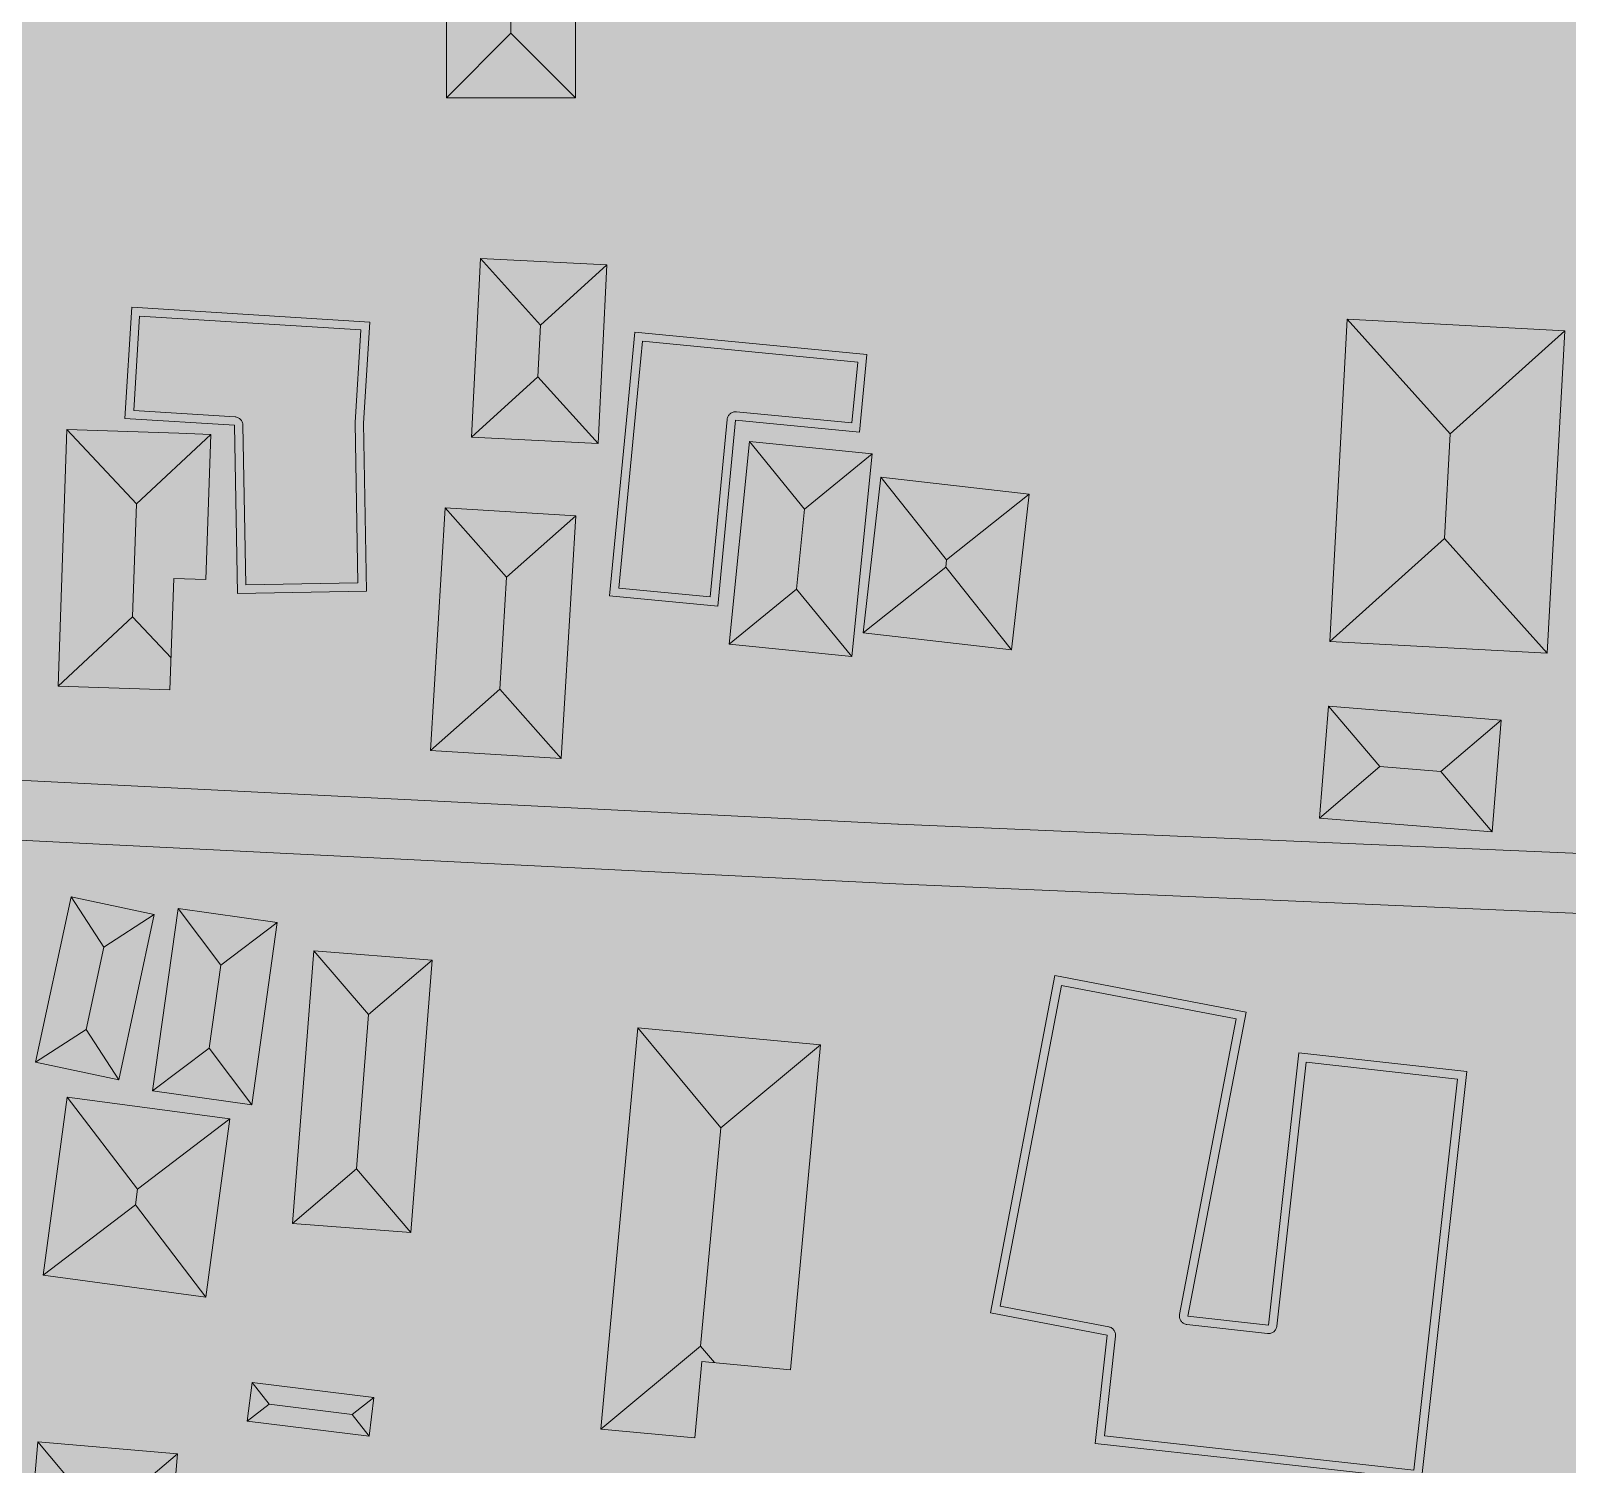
# Model space of a CAD drawing. Header units: metres. Extents: x 305909 to 307171, y 9156037 to 9156671.
# Drawn here: x 306233.4 to 306315.3, y 9156325.4 to 9156401.9 of the extents above; entities that cross this region are included whole.
import ezdxf

# ---------------------------------------------------------------- set-up
doc = ezdxf.new("R2010")
doc.units = ezdxf.units.M
for name, color, linetype, lineweight, true_color in [('B-BANGUNAN_PERMUKIMAN', 7, 'Continuous', 13, 0xf0cd8c), ('B-BAYANGAN', 7, 'Continuous', 0, 0x76786c), ('J-PERKERASAN_JALAN', 7, 'Continuous', 9, 0x989896), ('Z-R', 7, 'Continuous', 0, 0xfaf4e6)]:
    doc.layers.add(name, color=color, linetype=linetype, lineweight=lineweight, true_color=true_color)

msp = doc.modelspace()

# ---------------------------------------------------------------- hatches: boundary and pattern name
at = {"layer": 'B-BANGUNAN_PERMUKIMAN', "true_color": 0xeb9266}
h = msp.add_hatch(color=33, dxfattribs=at)
h.dxf.hatch_style = 1
h.paths.add_polyline_path([(306255.538, 9156410.06), (306258.978, 9156406.62), (306258.978, 9156401.725), (306255.538, 9156398.286), (306255.538, 9156410.06)])
at = {"layer": 'B-BANGUNAN_PERMUKIMAN', "true_color": 0xbc7551}
h = msp.add_hatch(color=23, dxfattribs=at)
h.dxf.hatch_style = 1
h.paths.add_polyline_path([(306262.418, 9156398.286), (306262.418, 9156398.286), (306258.978, 9156401.725), (306258.978, 9156406.62), (306262.418, 9156410.06), (306262.418, 9156398.286)])
h = msp.add_hatch(color=23, dxfattribs=at)
h.dxf.hatch_style = 1
h.paths.add_polyline_path([(306258.978, 9156401.725), (306262.418, 9156398.286), (306255.538, 9156398.286), (306258.978, 9156401.725)])
at = {"layer": 'B-BANGUNAN_PERMUKIMAN', "true_color": 0xed9366}
h = msp.add_hatch(color=21, dxfattribs=at)
h.dxf.hatch_style = 1
h.paths.add_polyline_path([(306257.344, 9156389.707), (306257.344, 9156389.707), (306260.552, 9156386.161), (306260.414, 9156383.39), (306256.868, 9156380.182), (306257.344, 9156389.707)])
at = {"layer": 'B-BANGUNAN_PERMUKIMAN', "true_color": 0xea9265}
h = msp.add_hatch(color=33, dxfattribs=at)
h.dxf.hatch_style = 1
h.paths.add_polyline_path([(306260.552, 9156386.161), (306257.344, 9156389.707), (306264.098, 9156389.369), (306264.098, 9156389.369), (306260.552, 9156386.161)])
at = {"layer": 'B-BANGUNAN_PERMUKIMAN', "true_color": 0xba7451}
h = msp.add_hatch(color=23, dxfattribs=at)
h.dxf.hatch_style = 1
h.paths.add_polyline_path([(306260.414, 9156383.39), (306260.552, 9156386.161), (306264.098, 9156389.369), (306263.622, 9156379.844), (306260.414, 9156383.39)])
at = {"layer": 'B-BANGUNAN_PERMUKIMAN', "true_color": 0xd4845c}
h = msp.add_hatch(color=23, dxfattribs=at)
h.dxf.hatch_style = 1
h.paths.add_polyline_path([(306251.263, 9156371.963), (306244.381, 9156371.843), (306244.225, 9156380.811), (306238.373, 9156381.177), (306238.744, 9156387.111), (306251.444, 9156386.317), (306251.107, 9156380.931), (306251.263, 9156371.963)])
at = {"layer": 'B-BANGUNAN_PERMUKIMAN', "true_color": 0xed9366}
h = msp.add_hatch(color=21, dxfattribs=at)
h.dxf.hatch_style = 1
h.paths.add_polyline_path([(306309.089, 9156380.362), (306308.788, 9156374.765), (306302.675, 9156369.277), (306303.601, 9156386.475), (306309.089, 9156380.362)])
at = {"layer": 'B-BANGUNAN_PERMUKIMAN', "true_color": 0xea9265}
h = msp.add_hatch(color=33, dxfattribs=at)
h.dxf.hatch_style = 1
h.paths.add_polyline_path([(306309.089, 9156380.362), (306303.601, 9156386.475), (306303.601, 9156386.475), (306315.202, 9156385.85), (306309.089, 9156380.362)])
at = {"layer": 'B-BANGUNAN_PERMUKIMAN', "true_color": 0xd4845c}
h = msp.add_hatch(color=23, dxfattribs=at)
h.dxf.hatch_style = 1
h.paths.add_polyline_path([(306277.974, 9156384.593), (306277.576, 9156380.448), (306270.962, 9156381.083), (306270.008, 9156371.166), (306264.24, 9156371.721), (306265.193, 9156381.638), (306265.592, 9156385.784), (306277.974, 9156384.593)])
at = {"layer": 'B-BANGUNAN_PERMUKIMAN', "true_color": 0xba7451}
h = msp.add_hatch(color=23, dxfattribs=at)
h.dxf.hatch_style = 1
h.paths.add_polyline_path([(306314.276, 9156368.652), (306308.788, 9156374.765), (306309.089, 9156380.362), (306315.202, 9156385.85), (306314.276, 9156368.652)])
at = {"layer": 'B-BANGUNAN_PERMUKIMAN', "true_color": 0xbd7552}
h = msp.add_hatch(color=23, dxfattribs=at)
h.dxf.hatch_style = 1
h.paths.add_polyline_path([(306260.414, 9156383.39), (306263.622, 9156379.844), (306256.868, 9156380.182), (306260.414, 9156383.39)])
at = {"layer": 'B-BANGUNAN_PERMUKIMAN', "true_color": 0xe78f64}
h = msp.add_hatch(color=33, dxfattribs=at)
h.dxf.hatch_style = 1
h.paths.add_polyline_path([(306235.285, 9156380.585), (306238.99, 9156376.62), (306238.786, 9156370.598), (306234.822, 9156366.893), (306235.285, 9156380.585)])
at = {"layer": 'B-BANGUNAN_PERMUKIMAN', "true_color": 0xe99165}
h = msp.add_hatch(color=33, dxfattribs=at)
h.dxf.hatch_style = 1
h.paths.add_polyline_path([(306242.955, 9156380.325), (306242.955, 9156380.325), (306238.99, 9156376.62), (306235.285, 9156380.585), (306242.955, 9156380.325)])
at = {"layer": 'B-BANGUNAN_PERMUKIMAN', "true_color": 0xb7724f}
h = msp.add_hatch(color=35, dxfattribs=at)
h.dxf.hatch_style = 1
h.paths.add_polyline_path([(306238.786, 9156370.598), (306238.99, 9156376.62), (306242.955, 9156380.325), (306242.693, 9156372.581), (306240.985, 9156372.639), (306240.841, 9156368.399), (306238.786, 9156370.598)])
at = {"layer": 'B-BANGUNAN_PERMUKIMAN', "true_color": 0xee9467}
h = msp.add_hatch(color=21, dxfattribs=at)
h.dxf.hatch_style = 1
h.paths.add_polyline_path([(306271.705, 9156379.95), (306274.648, 9156376.345), (306274.217, 9156372.075), (306270.612, 9156369.132), (306271.705, 9156379.95)])
at = {"layer": 'B-BANGUNAN_PERMUKIMAN', "true_color": 0xe99165}
h = msp.add_hatch(color=33, dxfattribs=at)
h.dxf.hatch_style = 1
h.paths.add_polyline_path([(306278.253, 9156379.288), (306274.648, 9156376.345), (306271.705, 9156379.95), (306278.253, 9156379.288)])
at = {"layer": 'B-BANGUNAN_PERMUKIMAN', "true_color": 0xb97350}
h = msp.add_hatch(color=23, dxfattribs=at)
h.dxf.hatch_style = 1
h.paths.add_polyline_path([(306274.217, 9156372.075), (306274.648, 9156376.345), (306278.253, 9156379.288), (306277.16, 9156368.471), (306274.217, 9156372.075)])
at = {"layer": 'B-BANGUNAN_PERMUKIMAN', "true_color": 0xee9467}
h = msp.add_hatch(color=21, dxfattribs=at)
h.dxf.hatch_style = 1
h.paths.add_polyline_path([(306282.223, 9156373.64), (306282.178, 9156373.249), (306277.766, 9156369.744), (306278.719, 9156378.052), (306282.223, 9156373.64)])
at = {"layer": 'B-BANGUNAN_PERMUKIMAN', "true_color": 0xe99165}
h = msp.add_hatch(color=33, dxfattribs=at)
h.dxf.hatch_style = 1
h.paths.add_polyline_path([(306282.223, 9156373.64), (306278.719, 9156378.052), (306278.719, 9156378.052), (306286.635, 9156377.144), (306282.223, 9156373.64)])
at = {"layer": 'B-BANGUNAN_PERMUKIMAN', "true_color": 0xb97350}
h = msp.add_hatch(color=23, dxfattribs=at)
h.dxf.hatch_style = 1
h.paths.add_polyline_path([(306285.683, 9156368.836), (306282.178, 9156373.249), (306282.223, 9156373.64), (306286.635, 9156377.144), (306286.635, 9156377.144), (306285.683, 9156368.836)])
at = {"layer": 'B-BANGUNAN_PERMUKIMAN', "true_color": 0xed9367}
h = msp.add_hatch(color=21, dxfattribs=at)
h.dxf.hatch_style = 1
h.paths.add_polyline_path([(306255.472, 9156376.405), (306258.745, 9156372.704), (306258.379, 9156366.739), (306254.679, 9156363.466), (306254.679, 9156363.466), (306255.472, 9156376.405)])
at = {"layer": 'B-BANGUNAN_PERMUKIMAN', "true_color": 0xea9165}
h = msp.add_hatch(color=33, dxfattribs=at)
h.dxf.hatch_style = 1
h.paths.add_polyline_path([(306258.745, 9156372.704), (306255.472, 9156376.405), (306262.446, 9156375.977), (306262.446, 9156375.976), (306258.745, 9156372.704)])
at = {"layer": 'B-BANGUNAN_PERMUKIMAN', "true_color": 0xba7450}
h = msp.add_hatch(color=23, dxfattribs=at)
h.dxf.hatch_style = 1
h.paths.add_polyline_path([(306258.379, 9156366.739), (306258.745, 9156372.704), (306262.446, 9156375.976), (306261.652, 9156363.039), (306258.379, 9156366.739)])
at = {"layer": 'B-BANGUNAN_PERMUKIMAN', "true_color": 0xbd7552}
h = msp.add_hatch(color=23, dxfattribs=at)
h.dxf.hatch_style = 1
h.paths.add_polyline_path([(306308.788, 9156374.765), (306314.276, 9156368.652), (306302.675, 9156369.277), (306302.675, 9156369.277), (306308.788, 9156374.765)])
at = {"layer": 'B-BANGUNAN_PERMUKIMAN', "true_color": 0xbe7652}
h = msp.add_hatch(color=23, dxfattribs=at)
h.dxf.hatch_style = 1
h.paths.add_polyline_path([(306282.178, 9156373.249), (306285.683, 9156368.836), (306277.766, 9156369.744), (306282.178, 9156373.249)])
h = msp.add_hatch(color=23, dxfattribs=at)
h.dxf.hatch_style = 1
h.paths.add_polyline_path([(306274.217, 9156372.075), (306277.16, 9156368.471), (306277.16, 9156368.47), (306270.612, 9156369.132), (306274.217, 9156372.075)])
at = {"layer": 'B-BANGUNAN_PERMUKIMAN', "true_color": 0xbb7451}
h = msp.add_hatch(color=23, dxfattribs=at)
h.dxf.hatch_style = 1
h.paths.add_polyline_path([(306238.786, 9156370.598), (306240.841, 9156368.399), (306240.783, 9156366.691), (306234.822, 9156366.893), (306238.786, 9156370.598)])
at = {"layer": 'B-BANGUNAN_PERMUKIMAN', "true_color": 0xbd7652}
h = msp.add_hatch(color=23, dxfattribs=at)
h.dxf.hatch_style = 1
h.paths.add_polyline_path([(306258.379, 9156366.739), (306261.652, 9156363.039), (306254.679, 9156363.466), (306258.379, 9156366.739)])
at = {"layer": 'B-BANGUNAN_PERMUKIMAN', "true_color": 0xed9467}
h = msp.add_hatch(color=21, dxfattribs=at)
h.dxf.hatch_style = 1
h.paths.add_polyline_path([(306302.602, 9156365.821), (306305.342, 9156362.602), (306302.122, 9156359.861), (306302.602, 9156365.821)])
at = {"layer": 'B-BANGUNAN_PERMUKIMAN', "true_color": 0xe99165}
h = msp.add_hatch(color=33, dxfattribs=at)
h.dxf.hatch_style = 1
h.paths.add_polyline_path([(306311.809, 9156365.08), (306311.809, 9156365.08), (306308.589, 9156362.34), (306305.342, 9156362.602), (306302.602, 9156365.821), (306311.809, 9156365.08)])
at = {"layer": 'B-BANGUNAN_PERMUKIMAN', "true_color": 0xba7350}
h = msp.add_hatch(color=23, dxfattribs=at)
h.dxf.hatch_style = 1
h.paths.add_polyline_path([(306308.589, 9156362.34), (306311.809, 9156365.08), (306311.329, 9156359.121), (306308.589, 9156362.34)])
at = {"layer": 'B-BANGUNAN_PERMUKIMAN', "true_color": 0xbe7652}
h = msp.add_hatch(color=23, dxfattribs=at)
h.dxf.hatch_style = 1
h.paths.add_polyline_path([(306305.342, 9156362.602), (306308.589, 9156362.34), (306311.329, 9156359.121), (306311.329, 9156359.121), (306302.122, 9156359.861), (306305.342, 9156362.602)])
at = {"layer": 'B-BANGUNAN_PERMUKIMAN', "true_color": 0xf09568}
h = msp.add_hatch(color=21, dxfattribs=at)
h.dxf.hatch_style = 1
h.paths.add_polyline_path([(306235.504, 9156355.661), (306237.25, 9156352.962), (306236.311, 9156348.583), (306233.612, 9156346.836), (306235.504, 9156355.661)])
at = {"layer": 'B-BANGUNAN_PERMUKIMAN', "true_color": 0xe68f63}
h = msp.add_hatch(color=33, dxfattribs=at)
h.dxf.hatch_style = 1
h.paths.add_polyline_path([(306239.948, 9156354.709), (306239.948, 9156354.708), (306237.25, 9156352.962), (306235.504, 9156355.661), (306239.948, 9156354.709)])
at = {"layer": 'B-BANGUNAN_PERMUKIMAN', "true_color": 0xb7724f}
h = msp.add_hatch(color=35, dxfattribs=at)
h.dxf.hatch_style = 1
h.paths.add_polyline_path([(306236.311, 9156348.583), (306237.25, 9156352.962), (306239.948, 9156354.708), (306238.057, 9156345.884), (306236.311, 9156348.583)])
at = {"layer": 'B-BANGUNAN_PERMUKIMAN', "true_color": 0xef9467}
h = msp.add_hatch(color=21, dxfattribs=at)
h.dxf.hatch_style = 1
h.paths.add_polyline_path([(306243.493, 9156352.01), (306242.873, 9156347.578), (306239.857, 9156345.303), (306241.218, 9156355.026), (306243.493, 9156352.01)])
at = {"layer": 'B-BANGUNAN_PERMUKIMAN', "true_color": 0xe89064}
h = msp.add_hatch(color=33, dxfattribs=at)
h.dxf.hatch_style = 1
h.paths.add_polyline_path([(306246.51, 9156354.285), (306243.493, 9156352.01), (306241.218, 9156355.026), (306241.218, 9156355.026), (306246.51, 9156354.285)])
at = {"layer": 'B-BANGUNAN_PERMUKIMAN', "true_color": 0xb87350}
h = msp.add_hatch(color=35, dxfattribs=at)
h.dxf.hatch_style = 1
h.paths.add_polyline_path([(306245.148, 9156344.562), (306245.148, 9156344.562), (306242.873, 9156347.578), (306243.493, 9156352.01), (306246.51, 9156354.285), (306245.148, 9156344.562)])
at = {"layer": 'B-BANGUNAN_PERMUKIMAN', "true_color": 0xed9467}
h = msp.add_hatch(color=21, dxfattribs=at)
h.dxf.hatch_style = 1
h.paths.add_polyline_path([(306251.372, 9156349.371), (306250.728, 9156341.148), (306247.32, 9156338.235), (306248.459, 9156352.779), (306251.372, 9156349.371)])
at = {"layer": 'B-BANGUNAN_PERMUKIMAN', "true_color": 0xea9165}
h = msp.add_hatch(color=33, dxfattribs=at)
h.dxf.hatch_style = 1
h.paths.add_polyline_path([(306251.372, 9156349.371), (306248.459, 9156352.779), (306248.459, 9156352.779), (306254.781, 9156352.284), (306251.372, 9156349.371)])
at = {"layer": 'B-BANGUNAN_PERMUKIMAN', "true_color": 0xba7350}
h = msp.add_hatch(color=23, dxfattribs=at)
h.dxf.hatch_style = 1
h.paths.add_polyline_path([(306253.642, 9156337.74), (306253.642, 9156337.74), (306250.728, 9156341.148), (306251.372, 9156349.371), (306254.781, 9156352.284), (306253.642, 9156337.74)])
at = {"layer": 'B-BANGUNAN_PERMUKIMAN', "true_color": 0xd4845c}
h = msp.add_hatch(color=23, dxfattribs=at)
h.dxf.hatch_style = 1
h.paths.add_polyline_path([(306295.098, 9156333.285), (306299.401, 9156332.807), (306301.014, 9156347.327), (306309.973, 9156346.331), (306307.555, 9156324.566), (306298.596, 9156325.561), (306290.145, 9156326.5), (306290.787, 9156332.274), (306284.561, 9156333.464), (306288, 9156351.456), (306298.199, 9156349.506), (306295.098, 9156333.285)])
at = {"layer": 'B-BANGUNAN_PERMUKIMAN', "true_color": 0xc17854}
h = msp.add_hatch(color=23, dxfattribs=at)
h.dxf.hatch_style = 1
h.paths.add_polyline_path([(306236.311, 9156348.583), (306238.057, 9156345.884), (306233.612, 9156346.836), (306236.311, 9156348.583)])
at = {"layer": 'B-BANGUNAN_PERMUKIMAN', "true_color": 0xe58e63}
h = msp.add_hatch(color=33, dxfattribs=at)
h.dxf.hatch_style = 1
h.paths.add_polyline_path([(306265.746, 9156348.659), (306270.172, 9156343.333), (306269.098, 9156331.69), (306263.773, 9156327.264), (306263.772, 9156327.264), (306265.746, 9156348.659)])
at = {"layer": 'B-BANGUNAN_PERMUKIMAN', "true_color": 0xe89065}
h = msp.add_hatch(color=33, dxfattribs=at)
h.dxf.hatch_style = 1
h.paths.add_polyline_path([(306275.498, 9156347.76), (306275.498, 9156347.759), (306270.172, 9156343.333), (306265.746, 9156348.659), (306275.498, 9156347.76)])
at = {"layer": 'B-BANGUNAN_PERMUKIMAN', "true_color": 0xbf7753}
h = msp.add_hatch(color=23, dxfattribs=at)
h.dxf.hatch_style = 1
h.paths.add_polyline_path([(306242.873, 9156347.578), (306245.148, 9156344.562), (306239.857, 9156345.302), (306239.857, 9156345.303), (306242.873, 9156347.578)])
at = {"layer": 'B-BANGUNAN_PERMUKIMAN', "true_color": 0xb4704e}
h = msp.add_hatch(color=35, dxfattribs=at)
h.dxf.hatch_style = 1
h.paths.add_polyline_path([(306269.098, 9156331.69), (306270.172, 9156343.333), (306275.498, 9156347.759), (306273.899, 9156330.43), (306269.834, 9156330.805), (306269.098, 9156331.69)])
at = {"layer": 'B-BANGUNAN_PERMUKIMAN', "true_color": 0xee9467}
h = msp.add_hatch(color=21, dxfattribs=at)
h.dxf.hatch_style = 1
h.paths.add_polyline_path([(306235.291, 9156344.972), (306239.048, 9156340.051), (306238.938, 9156339.226), (306234.017, 9156335.47), (306234.017, 9156335.47), (306235.291, 9156344.972)])
at = {"layer": 'B-BANGUNAN_PERMUKIMAN', "true_color": 0xe89064}
h = msp.add_hatch(color=33, dxfattribs=at)
h.dxf.hatch_style = 1
h.paths.add_polyline_path([(306239.048, 9156340.051), (306235.291, 9156344.972), (306243.97, 9156343.808), (306243.97, 9156343.807), (306239.048, 9156340.051)])
at = {"layer": 'B-BANGUNAN_PERMUKIMAN', "true_color": 0xb97350}
h = msp.add_hatch(color=23, dxfattribs=at)
h.dxf.hatch_style = 1
h.paths.add_polyline_path([(306238.938, 9156339.226), (306239.048, 9156340.051), (306243.97, 9156343.807), (306242.695, 9156334.305), (306238.938, 9156339.226)])
at = {"layer": 'B-BANGUNAN_PERMUKIMAN', "true_color": 0xbd7652}
h = msp.add_hatch(color=23, dxfattribs=at)
h.dxf.hatch_style = 1
h.paths.add_polyline_path([(306250.728, 9156341.148), (306253.642, 9156337.74), (306247.32, 9156338.235), (306250.728, 9156341.148)])
at = {"layer": 'B-BANGUNAN_PERMUKIMAN', "true_color": 0xbf7753}
h = msp.add_hatch(color=23, dxfattribs=at)
h.dxf.hatch_style = 1
h.paths.add_polyline_path([(306238.938, 9156339.226), (306242.695, 9156334.305), (306234.017, 9156335.47), (306238.938, 9156339.226)])
at = {"layer": 'B-BANGUNAN_PERMUKIMAN', "true_color": 0xbd7652}
h = msp.add_hatch(color=23, dxfattribs=at)
h.dxf.hatch_style = 1
h.paths.add_polyline_path([(306269.098, 9156331.69), (306269.834, 9156330.805), (306269.156, 9156330.867), (306268.781, 9156326.802), (306263.773, 9156327.264), (306269.098, 9156331.69)])
at = {"layer": 'B-BANGUNAN_PERMUKIMAN', "true_color": 0xee9467}
h = msp.add_hatch(color=21, dxfattribs=at)
h.dxf.hatch_style = 1
h.paths.add_polyline_path([(306245.16, 9156329.748), (306245.16, 9156329.748), (306246.07, 9156328.585), (306244.907, 9156327.676), (306245.16, 9156329.748)])
at = {"layer": 'B-BANGUNAN_PERMUKIMAN', "true_color": 0xe89165}
h = msp.add_hatch(color=33, dxfattribs=at)
h.dxf.hatch_style = 1
h.paths.add_polyline_path([(306250.507, 9156328.044), (306246.07, 9156328.585), (306245.16, 9156329.748), (306251.669, 9156328.954), (306251.669, 9156328.954), (306250.507, 9156328.044)])
at = {"layer": 'B-BANGUNAN_PERMUKIMAN', "true_color": 0xbf7652}
h = msp.add_hatch(color=23, dxfattribs=at)
h.dxf.hatch_style = 1
h.paths.add_polyline_path([(306244.907, 9156327.676), (306246.07, 9156328.585), (306250.507, 9156328.044), (306251.416, 9156326.882), (306244.907, 9156327.676)])
at = {"layer": 'B-BANGUNAN_PERMUKIMAN', "true_color": 0xb97350}
h = msp.add_hatch(color=23, dxfattribs=at)
h.dxf.hatch_style = 1
h.paths.add_polyline_path([(306250.507, 9156328.044), (306251.669, 9156328.954), (306251.416, 9156326.882), (306250.507, 9156328.044)])
at = {"layer": 'B-BANGUNAN_PERMUKIMAN', "true_color": 0xed9467}
h = msp.add_hatch(color=21, dxfattribs=at)
h.dxf.hatch_style = 1
h.paths.add_polyline_path([(306237.143, 9156322.525), (306237.055, 9156321.488), (306233.007, 9156318.075), (306233.73, 9156326.573), (306237.143, 9156322.525)])
at = {"layer": 'B-BANGUNAN_PERMUKIMAN', "true_color": 0xe99165}
h = msp.add_hatch(color=33, dxfattribs=at)
h.dxf.hatch_style = 1
h.paths.add_polyline_path([(306237.143, 9156322.525), (306233.73, 9156326.573), (306233.73, 9156326.573), (306241.191, 9156325.938), (306237.143, 9156322.525)])
at = {"layer": 'B-BANGUNAN_PERMUKIMAN', "true_color": 0xba7350}
h = msp.add_hatch(color=23, dxfattribs=at)
h.dxf.hatch_style = 1
h.paths.add_polyline_path([(306240.468, 9156317.44), (306237.055, 9156321.488), (306237.143, 9156322.525), (306241.191, 9156325.938), (306240.468, 9156317.44)])
at = {"layer": 'B-BAYANGAN', "true_color": 0x76786c}
h = msp.add_hatch(color=8, dxfattribs=at)
h.dxf.hatch_style = 1
h.paths.add_polyline_path([(306263.168, 9156397.536), (306256.288, 9156397.536), (306256.288, 9156409.31), (306263.168, 9156409.31), (306263.168, 9156397.536)])
h = msp.add_hatch(color=8, dxfattribs=at)
h.dxf.hatch_style = 1
h.paths.add_polyline_path([(306264.848, 9156388.619), (306264.372, 9156379.094), (306257.618, 9156379.432), (306258.094, 9156388.957), (306264.848, 9156388.619)])
h = msp.add_hatch(color=8, dxfattribs=at)
h.dxf.hatch_style = 1
h.paths.add_polyline_path([(306252.013, 9156371.213), (306245.131, 9156371.093), (306244.975, 9156380.061), (306239.123, 9156380.427), (306239.494, 9156386.361), (306252.194, 9156385.567), (306251.857, 9156380.181), (306252.013, 9156371.213)])
h = msp.add_hatch(color=8, dxfattribs=at)
h.dxf.hatch_style = 1
h.paths.add_polyline_path([(306315.952, 9156385.1), (306315.026, 9156367.902), (306303.425, 9156368.527), (306304.351, 9156385.725), (306315.952, 9156385.1)])
h = msp.add_hatch(color=8, dxfattribs=at)
h.dxf.hatch_style = 1
h.paths.add_polyline_path([(306278.724, 9156383.843), (306278.326, 9156379.698), (306271.712, 9156380.333), (306270.758, 9156370.416), (306264.99, 9156370.971), (306265.943, 9156380.888), (306266.342, 9156385.034), (306278.724, 9156383.843)])
h = msp.add_hatch(color=8, dxfattribs=at)
h.dxf.hatch_style = 1
h.paths.add_polyline_path([(306243.705, 9156379.576), (306243.443, 9156371.831), (306241.735, 9156371.889), (306241.533, 9156365.941), (306235.572, 9156366.143), (306236.035, 9156379.835), (306241.997, 9156379.633), (306243.705, 9156379.576)])
h = msp.add_hatch(color=8, dxfattribs=at)
h.dxf.hatch_style = 1
h.paths.add_polyline_path([(306279.003, 9156378.538), (306277.91, 9156367.72), (306271.362, 9156368.382), (306272.454, 9156379.2), (306279.003, 9156378.538)])
h = msp.add_hatch(color=8, dxfattribs=at)
h.dxf.hatch_style = 1
h.paths.add_polyline_path([(306287.385, 9156376.394), (306286.433, 9156368.086), (306278.516, 9156368.994), (306279.469, 9156377.302), (306287.385, 9156376.394)])
h = msp.add_hatch(color=8, dxfattribs=at)
h.dxf.hatch_style = 1
h.paths.add_polyline_path([(306263.196, 9156375.227), (306262.402, 9156362.289), (306255.429, 9156362.716), (306256.222, 9156375.655), (306263.196, 9156375.227)])
h = msp.add_hatch(color=8, dxfattribs=at)
h.dxf.hatch_style = 1
h.paths.add_polyline_path([(306312.559, 9156364.33), (306312.079, 9156358.371), (306302.872, 9156359.111), (306303.351, 9156365.071), (306312.559, 9156364.33)])
h = msp.add_hatch(color=8, dxfattribs=at)
h.dxf.hatch_style = 1
h.paths.add_polyline_path([(306240.698, 9156353.959), (306238.807, 9156345.134), (306234.362, 9156346.086), (306236.253, 9156354.911), (306240.698, 9156353.959)])
h = msp.add_hatch(color=8, dxfattribs=at)
h.dxf.hatch_style = 1
h.paths.add_polyline_path([(306247.26, 9156353.535), (306245.898, 9156343.811), (306240.607, 9156344.552), (306241.968, 9156354.276), (306247.26, 9156353.535)])
h = msp.add_hatch(color=8, dxfattribs=at)
h.dxf.hatch_style = 1
h.paths.add_polyline_path([(306233.845, 9156349.794), (306232.416, 9156332.014), (306222.037, 9156332.848), (306222.636, 9156340.302), (306223.64, 9156352.801), (306229.23, 9156352.352), (306229.055, 9156350.179), (306233.845, 9156349.794)])
h = msp.add_hatch(color=8, dxfattribs=at)
h.dxf.hatch_style = 1
h.paths.add_polyline_path([(306255.531, 9156351.534), (306254.392, 9156336.99), (306248.07, 9156337.485), (306249.209, 9156352.029), (306255.531, 9156351.534)])
h = msp.add_hatch(color=8, dxfattribs=at)
h.dxf.hatch_style = 1
h.paths.add_polyline_path([(306295.848, 9156332.535), (306300.151, 9156332.057), (306301.764, 9156346.577), (306310.723, 9156345.581), (306308.305, 9156323.816), (306299.346, 9156324.811), (306290.895, 9156325.75), (306291.537, 9156331.524), (306285.311, 9156332.714), (306288.75, 9156350.706), (306298.949, 9156348.756), (306295.848, 9156332.535)])
h = msp.add_hatch(color=8, dxfattribs=at)
h.dxf.hatch_style = 1
h.paths.add_polyline_path([(306276.248, 9156347.01), (306274.649, 9156329.68), (306269.906, 9156330.117), (306269.531, 9156326.052), (306264.522, 9156326.514), (306264.897, 9156330.579), (306266.496, 9156347.909), (306276.248, 9156347.01)])
h = msp.add_hatch(color=8, dxfattribs=at)
h.dxf.hatch_style = 1
h.paths.add_polyline_path([(306244.72, 9156343.058), (306243.445, 9156333.555), (306234.767, 9156334.72), (306236.041, 9156344.222), (306244.72, 9156343.058)])
h = msp.add_hatch(color=8, dxfattribs=at)
h.dxf.hatch_style = 1
h.paths.add_polyline_path([(306252.419, 9156328.204), (306252.166, 9156326.132), (306245.657, 9156326.926), (306245.91, 9156328.998), (306252.419, 9156328.204)])
h = msp.add_hatch(color=8, dxfattribs=at)
h.dxf.hatch_style = 1
h.paths.add_polyline_path([(306241.941, 9156325.188), (306241.218, 9156316.69), (306233.757, 9156317.325), (306234.48, 9156325.823), (306241.941, 9156325.188)])
at = {"layer": 'J-PERKERASAN_JALAN', "true_color": 0xa8a8a6}
h = msp.add_hatch(color=253, dxfattribs=at)
h.dxf.hatch_style = 1
h.paths.add_polyline_path([(306211.341, 9156561.319), (306215.693, 9156561.13), (306215.76, 9156561.126), (306215.8, 9156561.123), (306215.867, 9156561.117), (306305.106, 9156551.206), (306305.211, 9156551.196), (306385.831, 9156544.389), (306385.918, 9156544.38), (306385.969, 9156544.374), (306386.055, 9156544.361), (306424.864, 9156537.661), (306424.901, 9156537.654), (306424.922, 9156537.65), (306424.958, 9156537.643), (306453.186, 9156531.689), (306453.481, 9156531.639), (306455.847, 9156531.322), (306456.066, 9156531.299), (306458.588, 9156531.102), (306458.613, 9156531.1), (306499.527, 9156528.16), (306499.548, 9156528.159), (306503.861, 9156527.791), (306503.93, 9156527.784), (306503.97, 9156527.78), (306504.038, 9156527.77), (306508.381, 9156527.098), (306524.104, 9156524.604), (306524.104, 9156521.364), (306507.903, 9156523.933), (306507.888, 9156523.936), (306503.705, 9156524.584), (306503.432, 9156524.616), (306499.323, 9156524.966), (306499.27, 9156524.971), (306458.379, 9156527.908), (306455.69, 9156528.118), (306455.636, 9156528.123), (306455.603, 9156528.127), (306455.548, 9156528.133), (306452.885, 9156528.49), (306452.811, 9156528.501), (306452.767, 9156528.509), (306452.694, 9156528.523), (306424.381, 9156534.494), (306424.236, 9156534.522), (306390.807, 9156540.293), (306390.292, 9156540.348), (306389.774, 9156540.336), (306389.261, 9156540.256), (306388.764, 9156540.112), (306388.289, 9156539.904), (306387.845, 9156539.636), (306387.439, 9156539.314), (306387.079, 9156538.941), (306386.769, 9156538.525), (306386.516, 9156538.073), (306386.324, 9156537.592), (306386.196, 9156537.089), (306373.097, 9156467.337), (306371.27, 9156457.608), (306371.258, 9156457.542), (306354.047, 9156356.618), (306353.994, 9156356.117), (306354.004, 9156355.613), (306354.077, 9156355.115), (306354.213, 9156354.629), (306354.408, 9156354.165), (306354.661, 9156353.729), (306354.966, 9156353.328), (306355.319, 9156352.968), (306355.714, 9156352.656), (306356.146, 9156352.396), (306356.607, 9156352.192), (306357.09, 9156352.048), (306357.587, 9156351.966), (306409.631, 9156346.693), (306409.685, 9156346.687), (306409.717, 9156346.683), (306409.771, 9156346.675), (306440.166, 9156341.92), (306440.608, 9156341.876), (306479.912, 9156340.134), (306480.43, 9156340.144), (306480.943, 9156340.222), (306481.441, 9156340.365), (306481.917, 9156340.572), (306482.362, 9156340.838), (306482.768, 9156341.16), (306483.13, 9156341.531), (306483.441, 9156341.946), (306483.695, 9156342.398), (306483.889, 9156342.879), (306484.019, 9156343.381), (306484.082, 9156343.896), (306484.563, 9156352.101), (306486.641, 9156384.636), (306486.657, 9156384.758), (306486.78, 9156384.758), (306489.513, 9156384.584), (306489.635, 9156384.568), (306489.635, 9156384.445), (306487.559, 9156351.943), (306487.558, 9156351.922), (306487.067, 9156343.551), (306487.07, 9156343.043), (306487.137, 9156342.539), (306487.267, 9156342.048), (306487.458, 9156341.578), (306487.707, 9156341.135), (306488.011, 9156340.728), (306488.363, 9156340.362), (306488.76, 9156340.044), (306489.193, 9156339.779), (306489.656, 9156339.571), (306490.142, 9156339.423), (306490.643, 9156339.338), (306492.503, 9156339.143), (306492.541, 9156339.139), (306492.564, 9156339.136), (306492.602, 9156339.131), (306513.238, 9156336.16), (306513.401, 9156336.139), (306524.104, 9156335.046), (306524.104, 9156331.829), (306512.982, 9156332.966), (306512.941, 9156332.97), (306512.916, 9156332.973), (306512.875, 9156332.979), (306498.863, 9156334.996), (306498.356, 9156335.037), (306497.849, 9156335.012), (306497.349, 9156334.924), (306496.864, 9156334.773), (306496.402, 9156334.562), (306495.97, 9156334.294), (306495.576, 9156333.973), (306495.226, 9156333.605), (306494.925, 9156333.196), (306494.679, 9156332.752), (306494.49, 9156332.28), (306494.364, 9156331.788), (306494.3, 9156331.284), (306494.301, 9156330.776), (306499.491, 9156251.377), (306499.491, 9156251.254), (306499.369, 9156251.238), (306496.637, 9156251.059), (306496.514, 9156251.059), (306496.498, 9156251.181), (306491.167, 9156332.724), (306491.102, 9156333.229), (306490.973, 9156333.721), (306490.782, 9156334.193), (306490.533, 9156334.637), (306490.23, 9156335.046), (306489.877, 9156335.413), (306489.48, 9156335.732), (306489.047, 9156335.998), (306488.582, 9156336.207), (306488.095, 9156336.356), (306487.594, 9156336.441), (306485.258, 9156336.686), (306485.017, 9156336.704), (306446.09, 9156338.429), (306445.584, 9156338.42), (306445.083, 9156338.346), (306444.595, 9156338.21), (306444.129, 9156338.013), (306443.691, 9156337.759), (306443.289, 9156337.452), (306442.928, 9156337.096), (306442.616, 9156336.698), (306442.356, 9156336.263), (306442.153, 9156335.8), (306442.011, 9156335.314), (306441.931, 9156334.814), (306441.915, 9156334.308), (306442.571, 9156313.413), (306442.58, 9156313.248), (306443.283, 9156303.609), (306443.286, 9156303.565), (306443.287, 9156303.544), (306443.288, 9156303.5), (306443.886, 9156283.072), (306443.882, 9156282.949), (306443.759, 9156282.937), (306441.022, 9156282.857), (306440.899, 9156282.862), (306440.888, 9156282.984), (306440.293, 9156303.314), (306440.284, 9156303.488), (306439.581, 9156313.122), (306439.578, 9156313.164), (306439.577, 9156313.184), (306439.576, 9156313.226), (306438.873, 9156335.586), (306438.826, 9156336.086), (306438.716, 9156336.577), (306438.545, 9156337.05), (306438.317, 9156337.498), (306438.034, 9156337.914), (306437.701, 9156338.291), (306437.323, 9156338.623), (306436.907, 9156338.906), (306436.458, 9156339.133), (306435.985, 9156339.303), (306435.494, 9156339.412), (306409.399, 9156343.494), (306409.184, 9156343.522), (306356.316, 9156348.878), (306355.783, 9156348.897), (306355.253, 9156348.844), (306354.735, 9156348.722), (306354.238, 9156348.531), (306353.77, 9156348.276), (306353.34, 9156347.962), (306352.956, 9156347.593), (306352.624, 9156347.176), (306352.351, 9156346.719), (306352.141, 9156346.23), (306351.997, 9156345.717), (306341.11, 9156293.6), (306341.085, 9156293.468), (306330.918, 9156235.039), (306330.908, 9156234.979), (306329.587, 9156226.644), (306329.547, 9156226.286), (306329.002, 9156218.17), (306329.001, 9156218.146), (306326.612, 9156189.443), (306326.594, 9156189.321), (306326.471, 9156189.324), (306323.742, 9156189.551), (306323.62, 9156189.569), (306323.622, 9156189.692), (306326.007, 9156218.339), (306326.011, 9156218.403), (306326.567, 9156226.689), (306326.575, 9156226.779), (306326.58, 9156226.824), (306326.592, 9156226.913), (306327.95, 9156235.479), (306327.954, 9156235.502), (306338.142, 9156294.057), (306338.148, 9156294.09), (306338.151, 9156294.106), (306338.158, 9156294.139), (306348.925, 9156345.68), (306348.998, 9156346.205), (306349.002, 9156346.735), (306348.936, 9156347.261), (306348.8, 9156347.774), (306348.598, 9156348.264), (306348.333, 9156348.723), (306348.01, 9156349.143), (306347.634, 9156349.517), (306347.211, 9156349.837), (306346.75, 9156350.099), (306346.259, 9156350.298), (306345.745, 9156350.43), (306324.834, 9156354.345), (306324.271, 9156354.41), (306279.508, 9156356.343), (306211.341, 9156359.746), (306211.341, 9156362.949), (306279.625, 9156359.541), (306279.652, 9156359.54), (306324.736, 9156357.593), (306324.877, 9156357.581), (306324.962, 9156357.572), (306325.102, 9156357.551), (306346.36, 9156353.57), (306346.885, 9156353.507), (306347.414, 9156353.514), (306347.937, 9156353.591), (306348.445, 9156353.736), (306348.93, 9156353.947), (306349.383, 9156354.219), (306349.796, 9156354.55), (306350.161, 9156354.931), (306350.473, 9156355.358), (306350.727, 9156355.822), (306350.917, 9156356.315), (306351.04, 9156356.829), (306367.345, 9156452.444), (306367.4, 9156452.978), (306367.382, 9156453.515), (306367.293, 9156454.044), (306367.134, 9156454.557), (306366.908, 9156455.044), (306366.618, 9156455.496), (306366.271, 9156455.905), (306365.872, 9156456.264), (306365.428, 9156456.566), (306364.948, 9156456.806), (306364.44, 9156456.98), (306363.913, 9156457.084), (306328.417, 9156461.659), (306307.102, 9156464.447), (306307.086, 9156464.449), (306307.041, 9156464.456), (306243.125, 9156474.305), (306242.61, 9156474.35), (306242.093, 9156474.329), (306241.583, 9156474.241), (306241.089, 9156474.088), (306240.619, 9156473.873), (306240.18, 9156473.598), (306239.781, 9156473.27), (306239.427, 9156472.892), (306239.125, 9156472.472), (306238.879, 9156472.017), (306235.863, 9156465.428), (306235.816, 9156465.333), (306235.721, 9156465.173), (306235.626, 9156465.045), (306235.517, 9156464.929), (306235.377, 9156464.807), (306235.291, 9156464.744), (306234.104, 9156463.916), (306234.011, 9156463.855), (306233.816, 9156463.749), (306233.715, 9156463.704), (306232.243, 9156463.105), (306232.16, 9156463.073), (306232.012, 9156463.028), (306231.882, 9156463), (306231.728, 9156462.982), (306231.639, 9156462.977), (306225.305, 9156462.777), (306225.175, 9156462.777), (306225.11, 9156462.78), (306224.979, 9156462.788), (306217.294, 9156463.552), (306217.186, 9156463.566), (306217.132, 9156463.574), (306217.025, 9156463.594), (306211.341, 9156464.792), (306211.341, 9156467.858), (306217.404, 9156466.58), (306217.834, 9156466.513), (306224.983, 9156465.803), (306225.505, 9156465.785), (306230.354, 9156465.938), (306230.906, 9156465.994), (306231.444, 9156466.125), (306231.96, 9156466.33), (306232.442, 9156466.604), (306232.881, 9156466.943), (306233.27, 9156467.338), (306233.6, 9156467.784), (306233.865, 9156468.271), (306237.161, 9156475.469), (306237.205, 9156475.561), (306237.295, 9156475.714), (306237.385, 9156475.836), (306237.487, 9156475.949), (306237.6, 9156476.051), (306237.743, 9156476.156), (306237.829, 9156476.21), (306239.166, 9156476.996), (306239.245, 9156477.041), (306239.389, 9156477.108), (306239.517, 9156477.155), (306239.67, 9156477.196), (306239.759, 9156477.213), (306241.459, 9156477.502), (306241.565, 9156477.517), (306241.752, 9156477.529), (306241.939, 9156477.52), (306242.045, 9156477.507), (306307.452, 9156467.428), (306307.542, 9156467.415), (306328.795, 9156464.635), (306328.802, 9156464.634), (306364.829, 9156459.991), (306365.332, 9156459.958), (306365.835, 9156459.989), (306366.33, 9156460.083), (306366.81, 9156460.238), (306367.266, 9156460.452), (306367.692, 9156460.722), (306368.08, 9156461.044), (306368.425, 9156461.412), (306368.721, 9156461.82), (306368.963, 9156462.262), (306369.147, 9156462.731), (306369.271, 9156463.22), (306370.149, 9156467.89), (306383.124, 9156536.986), (306383.186, 9156537.496), (306383.182, 9156538.011), (306383.112, 9156538.52), (306382.978, 9156539.016), (306382.781, 9156539.491), (306382.525, 9156539.937), (306382.213, 9156540.346), (306381.852, 9156540.712), (306381.447, 9156541.028), (306381.004, 9156541.29), (306380.532, 9156541.493), (306380.037, 9156541.634), (306379.529, 9156541.71), (306304.881, 9156548.012), (306304.855, 9156548.015), (306304.839, 9156548.016), (306304.813, 9156548.019), (306215.667, 9156557.919), (306215.399, 9156557.94), (306211.341, 9156558.116), (306211.341, 9156561.319)])
at = {"layer": 'Z-R', "true_color": 0xf4f2ec}
h = msp.add_hatch(color=7, dxfattribs=at)
h.dxf.hatch_style = 1
h.paths.add_polyline_path([(306259.621, 9156211.151), (306246.009, 9156220.776), (306216.24, 9156242.779), (306193.374, 9156263.487), (306160.586, 9156296.707), (306133.406, 9156338.556), (306127.354, 9156361.253), (306094.195, 9156358.842), (306090.504, 9156366.668), (306061.399, 9156428.371), (306035.152, 9156500.205), (306017.705, 9156550.308), (306008.214, 9156577.564), (306141.306, 9156568.881), (306165.696, 9156567.29), (306200.223, 9156564.074), (306259.621, 9156558.541), (306259.621, 9156554.648), (306215.657, 9156559.53), (306215.657, 9156559.53), (306186.122, 9156560.815), (306186.122, 9156560.815), (306160.523, 9156563.133), (306160.523, 9156563.133), (306119.178, 9156567.786), (306119.178, 9156567.786), (306039.052, 9156573.455), (306039.052, 9156573.455), (306033.081, 9156573.806), (306033.081, 9156573.806), (306033.081, 9156573.806), (306051.45, 9156523.215), (306051.451, 9156523.214), (306060.206, 9156485.254), (306060.206, 9156485.254), (306060.207, 9156485.254), (306057.483, 9156485.596), (306070.599, 9156438.472), (306116.984, 9156440.275), (306147.963, 9156437.914), (306199.856, 9156410.566), (306230.346, 9156409.784), (306259.621, 9156409.341), (306259.621, 9156211.151)])
h = msp.add_hatch(color=7, dxfattribs=at)
h.dxf.hatch_style = 1
h.paths.add_polyline_path([(306624.289, 9156242.595), (306556.388, 9156238.052), (306554.003, 9156281.952), (306509.625, 9156279.089), (306499.604, 9156305.811), (306466.679, 9156301.994), (306472.882, 9156235.666), (306497.912, 9156229.062), (306526.804, 9156228.986), (306531.575, 9156219.919), (306532.491, 9156127.582), (306486.314, 9156132.333), (306393.989, 9156155.199), (306332.726, 9156171.593), (306288.72, 9156190.576), (306259.621, 9156211.151), (306259.621, 9156409.341), (306281.946, 9156409.003), (306338.236, 9156402.748), (306341.903, 9156461.433), (306341.903, 9156461.433), (306341.904, 9156461.433), (306369.777, 9156457.841), (306369.778, 9156457.841), (306369.779, 9156457.84), (306369.78, 9156457.84), (306369.78, 9156457.84), (306369.781, 9156457.839), (306369.782, 9156457.838), (306369.783, 9156457.838), (306369.783, 9156457.837), (306369.784, 9156457.836), (306369.784, 9156457.835), (306369.785, 9156457.834), (306369.785, 9156457.833), (306369.785, 9156457.832), (306369.785, 9156457.831), (306369.785, 9156457.83), (306369.785, 9156457.829), (306360, 9156400.45), (306360, 9156400.449), (306360, 9156400.449), (306360, 9156380), (306360, 9156380), (306360, 9156380), (306440, 9156380), (306440, 9156380), (306440, 9156380), (306440, 9156532.835), (306440, 9156532.835), (306440, 9156532.835), (306424.61, 9156536.081), (306424.61, 9156536.081), (306385.74, 9156542.791), (306385.74, 9156542.791), (306305.003, 9156549.608), (306305.003, 9156549.608), (306259.621, 9156554.648), (306259.621, 9156558.541), (306291.75, 9156555.548), (306369.455, 9156545.532), (306504.834, 9156523.084), (306572.178, 9156510.306), (306677.166, 9156490.276), (306764.133, 9156475.064), (306735.941, 9156145.416), (306694.109, 9156139.201), (306694.292, 9156206.558), (306623.212, 9156213.87), (306624.289, 9156242.595)])

# ---------------------------------------------------------------- linework, layer by layer
at = {"layer": 'B-BANGUNAN_PERMUKIMAN', "color": 27, "lineweight": 9, "true_color": 0x744832}
for p, q in [((306258.978, 9156401.725), (306258.978, 9156406.62)), ((306255.538, 9156398.286), (306258.978, 9156401.725)), ((306262.418, 9156398.286), (306258.978, 9156401.725)), ((306257.344, 9156389.707), (306260.552, 9156386.161)), ((306264.098, 9156389.369), (306260.552, 9156386.161)), ((306303.601, 9156386.475), (306309.089, 9156380.362)), ((306260.414, 9156383.39), (306260.552, 9156386.161)), ((306315.202, 9156385.85), (306309.089, 9156380.362)), ((306256.868, 9156380.182), (306260.414, 9156383.39)), ((306263.622, 9156379.844), (306260.414, 9156383.39)), ((306235.285, 9156380.585), (306238.99, 9156376.62)), ((306242.955, 9156380.325), (306238.99, 9156376.62)), ((306271.705, 9156379.95), (306274.648, 9156376.345)), ((306309.089, 9156380.362), (306308.788, 9156374.765)), ((306278.253, 9156379.288), (306274.648, 9156376.345)), ((306278.719, 9156378.052), (306282.223, 9156373.64)), ((306286.635, 9156377.144), (306282.223, 9156373.64)), ((306238.786, 9156370.598), (306238.99, 9156376.62)), ((306255.472, 9156376.405), (306258.745, 9156372.704)), ((306262.446, 9156375.976), (306258.745, 9156372.704)), ((306274.217, 9156372.075), (306274.648, 9156376.345)), ((306302.675, 9156369.277), (306308.788, 9156374.765)), ((306314.276, 9156368.652), (306308.788, 9156374.765)), ((306282.178, 9156373.249), (306282.223, 9156373.64)), ((306258.745, 9156372.704), (306258.379, 9156366.739)), ((306277.766, 9156369.744), (306282.178, 9156373.249)), ((306285.683, 9156368.836), (306282.178, 9156373.249)), ((306270.612, 9156369.132), (306274.217, 9156372.075)), ((306277.16, 9156368.471), (306274.217, 9156372.075)), ((306234.822, 9156366.893), (306238.786, 9156370.598)), ((306240.841, 9156368.399), (306238.786, 9156370.598)), ((306254.679, 9156363.466), (306258.379, 9156366.739)), ((306261.652, 9156363.039), (306258.379, 9156366.739)), ((306302.602, 9156365.821), (306305.342, 9156362.602)), ((306311.809, 9156365.08), (306308.589, 9156362.34)), ((306302.122, 9156359.861), (306305.342, 9156362.602)), ((306308.589, 9156362.34), (306305.342, 9156362.602)), ((306311.329, 9156359.121), (306308.589, 9156362.34)), ((306235.504, 9156355.661), (306237.25, 9156352.962)), ((306239.948, 9156354.708), (306237.25, 9156352.962)), ((306241.218, 9156355.026), (306243.493, 9156352.01)), ((306246.51, 9156354.285), (306243.493, 9156352.01)), ((306236.311, 9156348.583), (306237.25, 9156352.962)), ((306248.459, 9156352.779), (306251.372, 9156349.371)), ((306254.781, 9156352.284), (306251.372, 9156349.371)), ((306242.873, 9156347.578), (306243.493, 9156352.01)), ((306251.372, 9156349.371), (306250.728, 9156341.148)), ((306233.612, 9156346.836), (306236.311, 9156348.583)), ((306238.057, 9156345.884), (306236.311, 9156348.583)), ((306265.746, 9156348.659), (306270.172, 9156343.333)), ((306239.857, 9156345.303), (306242.873, 9156347.578)), ((306245.148, 9156344.562), (306242.873, 9156347.578)), ((306275.498, 9156347.759), (306270.172, 9156343.333)), ((306235.291, 9156344.972), (306239.048, 9156340.051)), ((306243.97, 9156343.807), (306239.048, 9156340.051)), ((306269.098, 9156331.69), (306270.172, 9156343.333)), ((306247.32, 9156338.235), (306250.728, 9156341.148)), ((306253.642, 9156337.74), (306250.728, 9156341.148)), ((306239.048, 9156340.051), (306238.938, 9156339.226)), ((306234.017, 9156335.47), (306238.938, 9156339.226)), ((306242.695, 9156334.305), (306238.938, 9156339.226)), ((306263.773, 9156327.264), (306269.098, 9156331.69)), ((306269.834, 9156330.805), (306269.098, 9156331.69)), ((306245.16, 9156329.748), (306246.07, 9156328.585)), ((306244.907, 9156327.676), (306246.07, 9156328.585)), ((306250.507, 9156328.044), (306246.07, 9156328.585)), ((306251.669, 9156328.954), (306250.507, 9156328.044)), ((306251.416, 9156326.882), (306250.507, 9156328.044)), ((306233.73, 9156326.573), (306237.143, 9156322.525)), ((306241.191, 9156325.938), (306237.143, 9156322.525))]:
    msp.add_line(p, q, dxfattribs=at)
at = {"layer": 'B-BANGUNAN_PERMUKIMAN', "color": 27, "lineweight": 13, "true_color": 0x744832}
for points in [[(306262.418, 9156398.286), (306255.538, 9156398.286), (306255.538, 9156410.06), (306262.418, 9156410.06), (306262.418, 9156398.286)], [(306264.098, 9156389.369), (306263.622, 9156379.844), (306256.868, 9156380.182), (306257.344, 9156389.707), (306264.098, 9156389.369)], [(306251.263, 9156371.963), (306244.381, 9156371.843), (306244.225, 9156380.811), (306238.373, 9156381.177), (306238.744, 9156387.111), (306251.444, 9156386.317), (306251.107, 9156380.931), (306251.263, 9156371.963)], [(306315.202, 9156385.85), (306314.276, 9156368.652), (306302.675, 9156369.277), (306303.601, 9156386.475), (306315.202, 9156385.85)], [(306277.974, 9156384.593), (306277.576, 9156380.448), (306270.962, 9156381.083), (306270.008, 9156371.166), (306264.24, 9156371.721), (306265.193, 9156381.638), (306265.592, 9156385.784), (306277.974, 9156384.593)], [(306242.955, 9156380.326), (306242.693, 9156372.581), (306240.985, 9156372.639), (306240.783, 9156366.691), (306234.822, 9156366.893), (306235.285, 9156380.585), (306241.247, 9156380.383), (306242.955, 9156380.326)], [(306278.253, 9156379.288), (306277.16, 9156368.47), (306270.612, 9156369.132), (306271.704, 9156379.95), (306278.253, 9156379.288)], [(306286.635, 9156377.144), (306285.683, 9156368.836), (306277.766, 9156369.744), (306278.719, 9156378.052), (306286.635, 9156377.144)], [(306262.446, 9156375.977), (306261.652, 9156363.039), (306254.679, 9156363.466), (306255.472, 9156376.405), (306262.446, 9156375.977)], [(306311.809, 9156365.08), (306311.329, 9156359.121), (306302.122, 9156359.861), (306302.601, 9156365.821), (306311.809, 9156365.08)], [(306239.948, 9156354.709), (306238.057, 9156345.884), (306233.612, 9156346.836), (306235.503, 9156355.661), (306239.948, 9156354.709)], [(306246.51, 9156354.285), (306245.148, 9156344.561), (306239.857, 9156345.302), (306241.218, 9156355.026), (306246.51, 9156354.285)], [(306254.781, 9156352.284), (306253.642, 9156337.74), (306247.32, 9156338.235), (306248.459, 9156352.779), (306254.781, 9156352.284)], [(306295.098, 9156333.285), (306299.401, 9156332.807), (306301.014, 9156347.327), (306309.973, 9156346.331), (306307.555, 9156324.566), (306298.596, 9156325.561), (306290.145, 9156326.5), (306290.787, 9156332.274), (306284.561, 9156333.464), (306288, 9156351.456), (306298.199, 9156349.506), (306295.098, 9156333.285)], [(306275.498, 9156347.76), (306273.899, 9156330.43), (306269.156, 9156330.867), (306268.781, 9156326.802), (306263.772, 9156327.264), (306264.147, 9156331.329), (306265.746, 9156348.659), (306275.498, 9156347.76)], [(306243.97, 9156343.808), (306242.695, 9156334.305), (306234.017, 9156335.47), (306235.291, 9156344.972), (306243.97, 9156343.808)], [(306251.669, 9156328.954), (306251.416, 9156326.882), (306244.907, 9156327.676), (306245.16, 9156329.748), (306251.669, 9156328.954)], [(306241.191, 9156325.938), (306240.468, 9156317.44), (306233.007, 9156318.075), (306233.73, 9156326.573), (306241.191, 9156325.938)]]:
    msp.add_lwpolyline(points, close=True, dxfattribs=at)
at = {"layer": 'B-BANGUNAN_PERMUKIMAN', "color": 21, "lineweight": 9, "true_color": 0xfa9b6c}
for points in [[(306250.806, 9156372.405), (306244.823, 9156372.301), (306244.675, 9156380.819), (306244.672, 9156380.864), (306244.664, 9156380.908), (306244.653, 9156380.951), (306244.637, 9156380.993), (306244.617, 9156381.032), (306244.593, 9156381.07), (306244.565, 9156381.106), (306244.534, 9156381.138), (306244.5, 9156381.167), (306244.464, 9156381.193), (306244.425, 9156381.214), (306244.384, 9156381.232), (306244.341, 9156381.246), (306244.297, 9156381.255), (306244.253, 9156381.26), (306238.85, 9156381.598), (306239.165, 9156386.634), (306250.967, 9156385.896), (306250.658, 9156380.959), (306250.657, 9156380.923), (306250.806, 9156372.405)], [(306277.483, 9156384.188), (306277.171, 9156380.939), (306271.005, 9156381.531), (306270.961, 9156381.533), (306270.916, 9156381.531), (306270.873, 9156381.525), (306270.83, 9156381.514), (306270.788, 9156381.499), (306270.749, 9156381.48), (306270.711, 9156381.457), (306270.675, 9156381.431), (306270.643, 9156381.401), (306270.613, 9156381.368), (306270.587, 9156381.333), (306270.564, 9156381.295), (306270.545, 9156381.255), (306270.531, 9156381.213), (306270.52, 9156381.17), (306270.514, 9156381.127), (306269.603, 9156371.657), (306264.731, 9156372.126), (306265.641, 9156381.595), (306265.997, 9156385.293), (306277.483, 9156384.188)], [(306294.656, 9156333.369), (306294.65, 9156333.326), (306294.648, 9156333.282), (306294.65, 9156333.239), (306294.657, 9156333.196), (306294.668, 9156333.153), (306294.682, 9156333.112), (306294.701, 9156333.073), (306294.723, 9156333.035), (306294.749, 9156333), (306294.778, 9156332.968), (306294.811, 9156332.938), (306294.846, 9156332.912), (306294.883, 9156332.889), (306294.922, 9156332.871), (306294.963, 9156332.855), (306295.005, 9156332.844), (306295.048, 9156332.837), (306299.351, 9156332.359), (306299.395, 9156332.357), (306299.44, 9156332.358), (306299.483, 9156332.364), (306299.526, 9156332.374), (306299.568, 9156332.389), (306299.608, 9156332.407), (306299.646, 9156332.429), (306299.682, 9156332.455), (306299.715, 9156332.484), (306299.745, 9156332.517), (306299.772, 9156332.552), (306299.795, 9156332.59), (306299.815, 9156332.629), (306299.83, 9156332.671), (306299.841, 9156332.713), (306299.848, 9156332.757), (306301.412, 9156346.83), (306309.476, 9156345.933), (306307.157, 9156325.063), (306298.646, 9156326.008), (306290.642, 9156326.898), (306291.234, 9156332.224), (306291.237, 9156332.269), (306291.235, 9156332.314), (306291.229, 9156332.358), (306291.218, 9156332.401), (306291.204, 9156332.444), (306291.185, 9156332.484), (306291.162, 9156332.523), (306291.135, 9156332.559), (306291.105, 9156332.592), (306291.072, 9156332.622), (306291.036, 9156332.648), (306290.998, 9156332.671), (306290.957, 9156332.69), (306290.915, 9156332.705), (306290.871, 9156332.716), (306285.087, 9156333.822), (306288.358, 9156350.929), (306297.673, 9156349.149), (306294.656, 9156333.369)]]:
    msp.add_lwpolyline(points, close=True, dxfattribs=at)
at = {"layer": 'J-PERKERASAN_JALAN', "color": 8, "lineweight": 13, "true_color": 0x787876}
for points in [[(306134.398, 9156366.073), (306186.403, 9156364.194), (306186.425, 9156364.193), (306279.625, 9156359.541), (306279.625, 9156359.541), (306279.652, 9156359.54), (306324.736, 9156357.593), (306324.877, 9156357.581), (306324.962, 9156357.572), (306325.102, 9156357.551), (306346.36, 9156353.57), (306346.885, 9156353.507), (306347.414, 9156353.514), (306347.937, 9156353.591), (306348.445, 9156353.736), (306348.93, 9156353.947), (306349.383, 9156354.219), (306349.796, 9156354.55), (306350.161, 9156354.931), (306350.473, 9156355.358), (306350.727, 9156355.822), (306350.917, 9156356.315), (306351.04, 9156356.829), (306367.345, 9156452.444)], [(306338.158, 9156294.139), (306348.925, 9156345.68), (306348.998, 9156346.205), (306349.002, 9156346.735), (306348.936, 9156347.261), (306348.8, 9156347.774), (306348.598, 9156348.264), (306348.333, 9156348.723), (306348.01, 9156349.143), (306347.634, 9156349.517), (306347.211, 9156349.837), (306346.75, 9156350.099), (306346.259, 9156350.298), (306345.745, 9156350.43), (306324.834, 9156354.345), (306324.271, 9156354.41), (306279.508, 9156356.343), (306186.314, 9156360.995), (306186.259, 9156360.997), (306134.074, 9156362.883)]]:
    msp.add_lwpolyline(points, dxfattribs=at)

doc.saveas('drawing.dxf')
